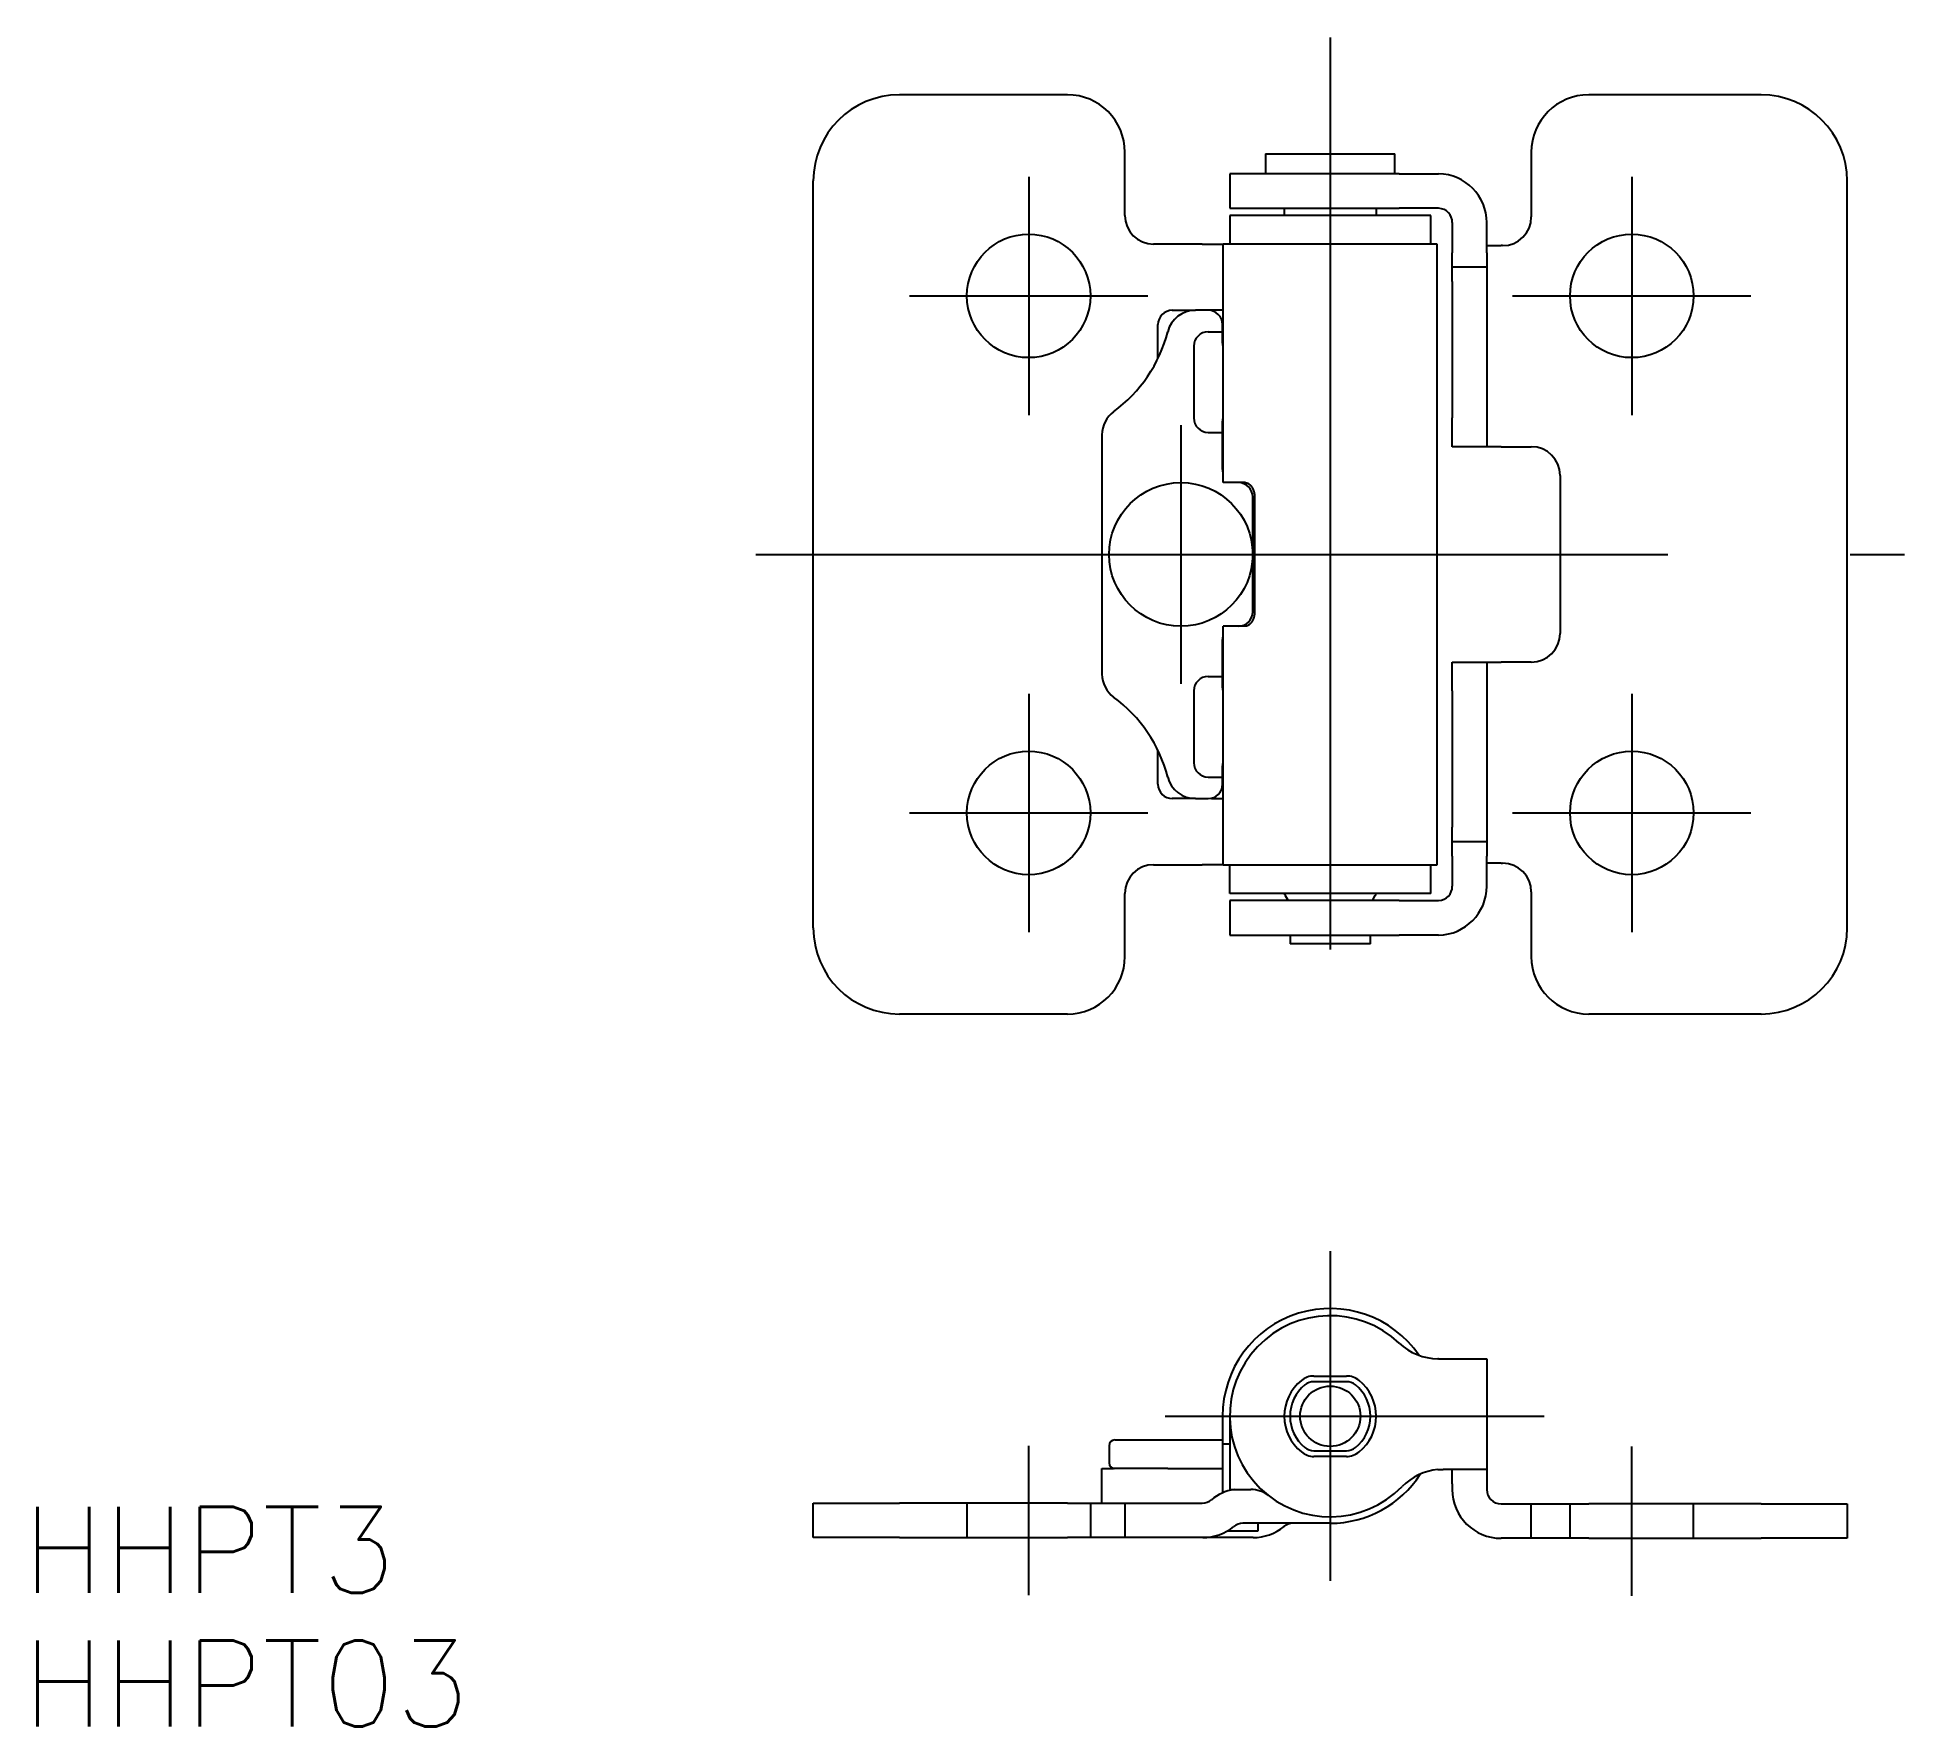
# Model space of a CAD drawing. Extents: x -45 to 20, y -40.8 to 18.
import ezdxf

# ---------------------------------------------------------------- set-up
doc = ezdxf.new("R2010")
doc.units = 0
doc.linetypes.add('CENTER', pattern=[50.8, 31.75, -6.35, 6.35, -6.35])
doc.linetypes.add('DASHED', pattern=[19.05, 12.7, -6.35])
doc.layers.get('0').update_dxf_attribs({"linetype": 'CONTINUOUS'})
doc.layers.add('CENTER', color=1, linetype='CENTER')
doc.styles.get("Standard").update_dxf_attribs({"font": 'txt.shx', "height": 3, "bigfont": 'bigfont.shx'})

msp = doc.modelspace()

# ---------------------------------------------------------------- linework, layer by layer
at = {"color": 7, "linetype": 'CONTINUOUS'}
for p, q in [((-9.15, 16), (-15, 16)), ((15, 16), (9, 16)), ((-7.15, 11.8), (-7.15, 14)), ((-2.25, 13.95), (-1.35, 13.95)), ((-2.25, 13.95), (-2.25, 13.25)), ((-1.35, 13.95), (-1.05, 13.95)), ((-1.05, 13.95), (1.05, 13.95)), ((1.05, 13.95), (1.35, 13.95)), ((1.35, 13.95), (2.25, 13.95)), ((2.25, 13.25), (2.25, 13.95)), ((7, 14), (7, 11.75)), ((2.402, 13.25), (-3.5, 13.25)), ((-3.5, 13.25), (-3.5, 12.05)), ((2.402, 13.25), (3.75, 13.25)), ((-18, -13), (-18, 13)), ((18, -13), (18, 13)), ((-3.5, 12.05), (2.402, 12.05)), ((3.5, 11.8), (-3.5, 11.8)), ((-3.5, 11.8), (-3.5, 10.8)), ((-1.61, 12.05), (-1.61, 11.8)), ((1.61, 11.8), (1.61, 12.05)), ((3.75, 12.05), (2.402, 12.05)), ((3.5, 10.8), (3.5, 11.8)), ((4.25, 11.55), (4.25, 10.5)), ((5.45, 10.5), (5.45, 11.55)), ((-4.454, 10.8), (-6.15, 10.8)), ((-4.454, 10.8), (-4.137, 10.8)), ((-4.137, 10.8), (-3.725, 10.8)), ((3.725, 10.8), (-3.725, 10.8)), ((-3.725, 2.5), (-3.725, 10.8)), ((3.725, -10.8), (3.725, 10.8)), ((4.25, 10), (4.25, 10.5)), ((5.45, 10.75), (5.95, 10.75)), ((5.45, 10.5), (5.45, 10)), ((6, 10.75), (5.95, 10.75)), ((4.25, 9.5), (4.25, 10)), ((5.45, 10), (4.25, 10)), ((5.45, 10), (5.45, 9.5)), ((4.25, 9.5), (4.25, 4.75)), ((5.45, 9.5), (5.45, 4.75)), ((-5.5, 8.5), (-4.691, 8.5)), ((-4.25, 8.5), (-4.691, 8.5)), ((-4.137, 8.5), (-4.25, 8.5)), ((-3.725, 8.5), (-4.137, 8.5)), ((-6, 6.821), (-6, 8)), ((-3.75, 7.75), (-3.75, 8)), ((-4.75, 7.25), (-4.75, 4.75)), ((-4.25, 7.75), (-3.75, 7.75)), ((-3.75, 7.4), (-3.75, 7.75)), ((-3.75, 4.25), (-3.75, 4.6)), ((4.25, 3.75), (4.25, 4.75)), ((5.45, 4.75), (5.45, 3.75)), ((-7.95, 4.163), (-7.95, -4.163)), ((-4.25, 4.25), (-3.75, 4.25)), ((-3.75, 3), (-3.75, 4.25)), ((-3.725, 3.5), (-3.75, 3.5)), ((5.45, 3.75), (4.25, 3.75)), ((5.95, 3.75), (5.45, 3.75)), ((5.95, 3.75), (7, 3.75)), ((8, 2.75), (8, -2.75)), ((-2.964, 2.5), (-3.725, 2.5)), ((-2.7, -2), (-2.7, 2)), ((-2.634, 2), (-2.634, -2)), ((-2.964, -2.5), (-3.725, -2.5)), ((-3.725, -10.8), (-3.725, -2.5)), ((-3.75, -4.25), (-3.75, -3)), ((-3.75, -3.5), (-3.725, -3.5)), ((4.25, -4.75), (4.25, -3.75)), ((4.25, -3.75), (5.45, -3.75)), ((5.45, -3.75), (5.95, -3.75)), ((5.45, -3.75), (5.45, -4.75)), ((7, -3.75), (5.95, -3.75)), ((-4.25, -4.25), (-3.75, -4.25)), ((-3.75, -4.6), (-3.75, -4.25)), ((-4.75, -4.75), (-4.75, -7.25)), ((4.25, -4.75), (4.25, -9.5)), ((5.45, -4.75), (5.45, -9.5)), ((-6, -8), (-6, -6.821)), ((-4.25, -7.75), (-3.75, -7.75)), ((-3.75, -7.75), (-3.75, -7.4)), ((-3.75, -8), (-3.75, -7.75)), ((-4.691, -8.5), (-5.5, -8.5)), ((-4.691, -8.5), (-4.25, -8.5)), ((-4.137, -8.5), (-3.725, -8.5)), ((4.25, -10), (4.25, -9.5)), ((5.45, -9.5), (5.45, -10)), ((5.45, -10), (4.25, -10)), ((4.25, -10.5), (4.25, -10)), ((5.45, -10), (5.45, -10.5)), ((-6.15, -10.8), (-4.454, -10.8)), ((-4.137, -10.8), (-4.454, -10.8)), ((-3.725, -10.8), (-4.137, -10.8)), ((-3.725, -10.8), (3.725, -10.8)), ((-3.5, -11.8), (-3.5, -10.8)), ((3.5, -11.8), (3.5, -10.8)), ((4.25, -10.5), (4.25, -11.55)), ((5.45, -11.55), (5.45, -10.5)), ((5.95, -10.75), (5.45, -10.75)), ((5.95, -10.75), (6, -10.75)), ((-7.15, -14), (-7.15, -11.8)), ((3.5, -11.8), (-3.5, -11.8)), ((2.402, -12.05), (-3.5, -12.05)), ((-3.5, -12.05), (-3.5, -13.25)), ((-1.57, -11.87), (-1.466, -12.05)), ((1.466, -12.05), (1.57, -11.87)), ((2.402, -12.05), (3.75, -12.05)), ((7, -11.75), (7, -14)), ((-3.5, -13.25), (2.402, -13.25)), ((-1.4, -13.25), (-1.4, -13.55)), ((-0.88, -13.55), (-1.4, -13.55)), ((-0.566, -13.55), (-0.88, -13.55)), ((0.566, -13.55), (-0.566, -13.55)), ((0.88, -13.55), (0.566, -13.55)), ((1.4, -13.55), (0.88, -13.55)), ((1.4, -13.55), (1.4, -13.25)), ((3.75, -13.25), (2.402, -13.25)), ((-9.15, -16), (-15, -16)), ((15, -16), (9, -16)), ((-0.566, -28.6), (0.566, -28.6)), ((3.775, -28), (5.45, -28)), ((5.45, -28), (5.45, -31.85)), ((0.566, -28.8), (-0.566, -28.8)), ((-3.75, -30), (-3.75, -32.672)), ((-3.5, -30), (-3.5, -32.55)), ((-7.7, -31.025), (-7.7, -31.625)), ((-7.5, -30.825), (-4.354, -30.825)), ((-4.354, -30.825), (-3.75, -30.825)), ((-3.5, -30.975), (-3.75, -30.975)), ((-0.566, -31.2), (0.566, -31.2)), ((-7.95, -31.825), (-7.542, -31.825)), ((-7.95, -33.025), (-7.95, -31.825)), ((-5.659, -31.825), (-7.542, -31.825)), ((-5.659, -31.825), (-4.691, -31.825)), ((-4.691, -31.825), (-4.25, -31.825)), ((-4.25, -31.825), (-3.75, -31.825)), ((0.566, -31.4), (-0.566, -31.4)), ((5.45, -31.85), (3.928, -31.85)), ((4.25, -32.35), (4.25, -31.85)), ((5.45, -31.85), (5.45, -32.35)), ((4.25, -32.35), (4.25, -32.55)), ((5.45, -32.35), (5.45, -32.55)), ((-18, -33.025), (-15, -33.025)), ((-18, -34.225), (-18, -33.025)), ((-9.15, -33.025), (-15, -33.025)), ((-9.15, -33.025), (-7.15, -33.025)), ((-7.15, -33.025), (-6.15, -33.025)), ((-7.15, -33.025), (-7.15, -34.225)), ((-6.15, -33.025), (-4.454, -33.025)), ((-3.5, -32.55), (-2.765, -32.55)), ((5.95, -33.05), (6, -33.05)), ((6, -33.05), (7, -33.05)), ((7, -33.05), (9, -33.05)), ((7, -34.25), (7, -33.05)), ((15, -33.05), (9, -33.05)), ((15, -33.05), (18, -33.05)), ((18, -33.05), (18, -34.25)), ((0, -33.725), (-3.043, -33.725)), ((-2.525, -33.725), (-2.525, -34)), ((-15, -34.225), (-18, -34.225)), ((-15, -34.225), (-9.15, -34.225)), ((-7.15, -34.225), (-9.15, -34.225)), ((-6.15, -34.225), (-7.15, -34.225)), ((-4.439, -34.225), (-6.15, -34.225)), ((-2.689, -34.225), (-4.439, -34.225)), ((-2.525, -34), (-3.594, -34)), ((6, -34.25), (5.95, -34.25)), ((7, -34.25), (6, -34.25)), ((9, -34.25), (7, -34.25)), ((9, -34.25), (15, -34.25)), ((18, -34.25), (15, -34.25))]:
    msp.add_line(p, q, dxfattribs=at)
at = {"color": 3, "linetype": 'DASHED'}
for p, q in [((-12.65, -33.025), (-12.65, -34.225)), ((-8.35, -33.025), (-8.35, -34.225)), ((8.35, -34.25), (8.35, -33.05)), ((12.65, -34.25), (12.65, -33.05))]:
    msp.add_line(p, q, dxfattribs=at)
at = {"color": 7, "linetype": 'CONTINUOUS', "flags": 128}
for points in [[(-3.725, 7.244), (-3.74, 7.302), (-3.75, 7.4)], [(-3.75, 4.6), (-3.74, 4.698), (-3.725, 4.756)], [(-3.725, 2.844), (-3.74, 2.902), (-3.75, 3)], [(-3.75, -3), (-3.74, -2.902), (-3.725, -2.844)], [(-3.725, -4.756), (-3.74, -4.698), (-3.75, -4.6)], [(-3.75, -7.4), (-3.74, -7.302), (-3.725, -7.244)]]:
    msp.add_lwpolyline(points, dxfattribs=at)
at = {"color": 7}
for points in [[(3.75, 13.25, 0), (3.75, 13.25, 0), (3.75, 13.25, 0), (3.751, 13.25, 0), (3.751, 13.25, 0), (3.751, 13.25, 0), (3.751, 13.25, 0), (3.751, 13.25, 0), (3.752, 13.25, 0), (3.752, 13.25, 0), (3.752, 13.25, 0), (3.752, 13.25, 0), (3.752, 13.25, 0), (3.753, 13.25, 0), (3.753, 13.25, 0), (3.753, 13.25, 0), (3.753, 13.25, 0), (3.753, 13.25, 0), (3.754, 13.25, 0), (3.754, 13.25, 0), (3.754, 13.25, 0), (3.754, 13.25, 0), (3.754, 13.25, 0), (3.755, 13.25, 0), (3.755, 13.25, 0), (3.755, 13.25, 0), (3.755, 13.25, 0), (3.755, 13.25, 0), (3.755, 13.25, 0), (3.756, 13.25, 0), (3.756, 13.25, 0), (3.756, 13.25, 0), (3.756, 13.25, 0), (3.756, 13.25, 0), (3.757, 13.25, 0), (3.757, 13.25, 0), (3.757, 13.25, 0), (3.757, 13.25, 0), (3.757, 13.25, 0), (3.758, 13.25, 0), (3.758, 13.25, 0), (3.758, 13.25, 0), (3.758, 13.25, 0), (3.758, 13.25, 0), (3.759, 13.25, 0), (3.759, 13.25, 0), (3.759, 13.25, 0), (3.759, 13.25, 0), (3.759, 13.25, 0), (3.76, 13.25, 0), (3.76, 13.25, 0), (3.76, 13.25, 0), (3.76, 13.25, 0), (3.76, 13.25, 0), (3.761, 13.25, 0), (3.761, 13.25, 0), (3.761, 13.25, 0), (3.761, 13.25, 0), (3.761, 13.25, 0), (3.762, 13.25, 0), (3.762, 13.25, 0), (3.762, 13.25, 0), (3.762, 13.25, 0), (3.762, 13.25, 0), (3.763, 13.25, 0), (3.763, 13.25, 0), (3.763, 13.25, 0), (3.763, 13.25, 0), (3.763, 13.25, 0), (3.764, 13.25, 0), (3.764, 13.25, 0), (3.764, 13.25, 0), (3.764, 13.25, 0), (3.764, 13.25, 0), (3.765, 13.25, 0), (3.765, 13.25, 0), (3.765, 13.25, 0), (3.765, 13.25, 0), (3.765, 13.25, 0), (3.765, 13.25, 0), (3.766, 13.25, 0), (3.766, 13.25, 0), (3.766, 13.25, 0), (3.766, 13.25, 0), (3.766, 13.25, 0), (3.767, 13.25, 0), (3.767, 13.25, 0), (3.767, 13.25, 0), (3.767, 13.25, 0), (3.767, 13.25, 0), (3.768, 13.25, 0), (3.768, 13.25, 0), (3.768, 13.25, 0), (3.768, 13.25, 0), (3.768, 13.25, 0), (3.769, 13.25, 0), (3.769, 13.25, 0), (3.769, 13.25, 0), (3.769, 13.25, 0), (3.769, 13.25, 0), (3.77, 13.25, 0), (3.77, 13.25, 0), (3.77, 13.25, 0), (3.77, 13.25, 0), (3.77, 13.25, 0), (3.771, 13.25, 0), (3.771, 13.25, 0), (3.771, 13.25, 0), (3.771, 13.25, 0), (3.771, 13.25, 0), (3.772, 13.25, 0), (3.772, 13.25, 0), (3.772, 13.25, 0), (3.772, 13.25, 0), (3.772, 13.25, 0), (3.773, 13.25, 0), (3.773, 13.25, 0), (3.773, 13.25, 0), (3.773, 13.25, 0), (3.773, 13.25, 0), (3.774, 13.25, 0), (3.774, 13.25, 0), (3.774, 13.25, 0), (3.774, 13.25, 0), (3.774, 13.25, 0), (3.775, 13.25, 0), (3.775, 13.25, 0), (3.775, 13.25, 0)], [(3.775, 12.049, 0), (3.775, 12.049, 0), (3.775, 12.049, 0), (3.774, 12.049, 0), (3.774, 12.049, 0), (3.774, 12.049, 0), (3.774, 12.049, 0), (3.774, 12.049, 0), (3.773, 12.05, 0), (3.773, 12.05, 0), (3.773, 12.05, 0), (3.773, 12.05, 0), (3.773, 12.05, 0), (3.772, 12.05, 0), (3.772, 12.05, 0), (3.772, 12.05, 0), (3.772, 12.05, 0), (3.772, 12.05, 0), (3.771, 12.05, 0), (3.771, 12.05, 0), (3.771, 12.05, 0), (3.771, 12.05, 0), (3.771, 12.05, 0), (3.77, 12.05, 0), (3.77, 12.05, 0), (3.77, 12.05, 0), (3.77, 12.05, 0), (3.77, 12.05, 0), (3.769, 12.05, 0), (3.769, 12.05, 0), (3.769, 12.05, 0), (3.769, 12.05, 0), (3.769, 12.05, 0), (3.768, 12.05, 0), (3.768, 12.05, 0), (3.768, 12.05, 0), (3.768, 12.05, 0), (3.768, 12.05, 0), (3.767, 12.05, 0), (3.767, 12.05, 0), (3.767, 12.05, 0), (3.767, 12.05, 0), (3.767, 12.05, 0), (3.766, 12.05, 0), (3.766, 12.05, 0), (3.766, 12.05, 0), (3.766, 12.05, 0), (3.766, 12.05, 0), (3.765, 12.05, 0), (3.765, 12.05, 0), (3.765, 12.05, 0), (3.765, 12.05, 0), (3.765, 12.05, 0), (3.765, 12.05, 0), (3.764, 12.05, 0), (3.764, 12.05, 0), (3.764, 12.05, 0), (3.764, 12.05, 0), (3.764, 12.05, 0), (3.763, 12.05, 0), (3.763, 12.05, 0), (3.763, 12.05, 0), (3.763, 12.05, 0), (3.763, 12.05, 0), (3.762, 12.05, 0), (3.762, 12.05, 0), (3.762, 12.05, 0), (3.762, 12.05, 0), (3.762, 12.05, 0), (3.761, 12.05, 0), (3.761, 12.05, 0), (3.761, 12.05, 0), (3.761, 12.05, 0), (3.761, 12.05, 0), (3.76, 12.05, 0), (3.76, 12.05, 0), (3.76, 12.05, 0), (3.76, 12.05, 0), (3.76, 12.05, 0), (3.759, 12.05, 0), (3.759, 12.05, 0), (3.759, 12.05, 0), (3.759, 12.05, 0), (3.759, 12.05, 0), (3.758, 12.05, 0), (3.758, 12.05, 0), (3.758, 12.05, 0), (3.758, 12.05, 0), (3.758, 12.05, 0), (3.757, 12.05, 0), (3.757, 12.05, 0), (3.757, 12.05, 0), (3.757, 12.05, 0), (3.757, 12.05, 0), (3.756, 12.05, 0), (3.756, 12.05, 0), (3.756, 12.05, 0), (3.756, 12.05, 0), (3.756, 12.05, 0), (3.756, 12.05, 0), (3.755, 12.05, 0), (3.755, 12.05, 0), (3.755, 12.05, 0), (3.755, 12.05, 0), (3.755, 12.05, 0), (3.754, 12.05, 0), (3.754, 12.05, 0), (3.754, 12.05, 0), (3.754, 12.05, 0), (3.754, 12.05, 0), (3.753, 12.05, 0), (3.753, 12.05, 0), (3.753, 12.05, 0), (3.753, 12.05, 0), (3.753, 12.05, 0), (3.752, 12.05, 0), (3.752, 12.05, 0), (3.752, 12.05, 0), (3.752, 12.05, 0), (3.752, 12.05, 0), (3.751, 12.05, 0), (3.751, 12.05, 0), (3.751, 12.05, 0), (3.751, 12.05, 0), (3.751, 12.05, 0), (3.75, 12.05, 0), (3.75, 12.05, 0), (3.75, 12.05, 0)], [(-2.964, 2.5, 0), (-2.961, 2.5, 0), (-2.959, 2.5, 0), (-2.956, 2.5, 0), (-2.954, 2.5, 0), (-2.951, 2.5, 0), (-2.949, 2.499, 0), (-2.946, 2.499, 0), (-2.943, 2.499, 0), (-2.941, 2.499, 0), (-2.938, 2.498, 0), (-2.936, 2.498, 0), (-2.933, 2.497, 0), (-2.931, 2.497, 0), (-2.928, 2.497, 0), (-2.926, 2.496, 0), (-2.923, 2.496, 0), (-2.921, 2.495, 0), (-2.918, 2.494, 0), (-2.916, 2.494, 0), (-2.913, 2.493, 0), (-2.91, 2.492, 0), (-2.908, 2.492, 0), (-2.905, 2.491, 0), (-2.903, 2.49, 0), (-2.9, 2.489, 0), (-2.898, 2.488, 0), (-2.895, 2.487, 0), (-2.893, 2.487, 0), (-2.89, 2.486, 0), (-2.888, 2.485, 0), (-2.885, 2.484, 0), (-2.883, 2.482, 0), (-2.88, 2.481, 0), (-2.878, 2.48, 0), (-2.875, 2.479, 0), (-2.873, 2.478, 0), (-2.87, 2.477, 0), (-2.867, 2.475, 0), (-2.865, 2.474, 0), (-2.862, 2.473, 0), (-2.86, 2.472, 0), (-2.858, 2.47, 0), (-2.855, 2.469, 0), (-2.853, 2.467, 0), (-2.85, 2.466, 0), (-2.848, 2.464, 0), (-2.845, 2.463, 0), (-2.843, 2.461, 0), (-2.84, 2.46, 0), (-2.838, 2.458, 0), (-2.835, 2.456, 0), (-2.833, 2.455, 0), (-2.83, 2.453, 0), (-2.828, 2.451, 0), (-2.826, 2.45, 0), (-2.823, 2.448, 0), (-2.821, 2.446, 0), (-2.818, 2.444, 0), (-2.816, 2.442, 0), (-2.814, 2.44, 0), (-2.811, 2.438, 0), (-2.809, 2.436, 0), (-2.807, 2.434, 0), (-2.804, 2.432, 0), (-2.802, 2.43, 0), (-2.8, 2.428, 0), (-2.797, 2.426, 0), (-2.795, 2.424, 0), (-2.793, 2.422, 0), (-2.79, 2.419, 0), (-2.788, 2.417, 0), (-2.786, 2.415, 0), (-2.784, 2.413, 0), (-2.781, 2.41, 0), (-2.779, 2.408, 0), (-2.777, 2.406, 0), (-2.775, 2.403, 0), (-2.772, 2.401, 0), (-2.77, 2.398, 0), (-2.768, 2.396, 0), (-2.766, 2.393, 0), (-2.764, 2.391, 0), (-2.762, 2.388, 0), (-2.76, 2.386, 0), (-2.757, 2.383, 0), (-2.755, 2.381, 0), (-2.753, 2.378, 0), (-2.751, 2.375, 0), (-2.749, 2.372, 0), (-2.747, 2.37, 0), (-2.745, 2.367, 0), (-2.743, 2.364, 0), (-2.741, 2.361, 0), (-2.739, 2.358, 0), (-2.737, 2.356, 0), (-2.735, 2.353, 0), (-2.733, 2.35, 0), (-2.731, 2.347, 0), (-2.729, 2.344, 0), (-2.727, 2.341, 0), (-2.725, 2.338, 0), (-2.723, 2.335, 0), (-2.722, 2.332, 0), (-2.72, 2.329, 0), (-2.718, 2.326, 0), (-2.716, 2.322, 0), (-2.714, 2.319, 0), (-2.712, 2.316, 0), (-2.711, 2.313, 0), (-2.709, 2.31, 0), (-2.707, 2.306, 0), (-2.706, 2.303, 0), (-2.704, 2.3, 0), (-2.702, 2.297, 0), (-2.701, 2.293, 0), (-2.699, 2.29, 0), (-2.697, 2.287, 0), (-2.696, 2.283, 0), (-2.694, 2.28, 0), (-2.692, 2.276, 0), (-2.691, 2.273, 0), (-2.689, 2.27, 0), (-2.688, 2.266, 0), (-2.686, 2.263, 0), (-2.685, 2.259, 0), (-2.683, 2.256, 0), (-2.682, 2.252, 0), (-2.681, 2.248, 0), (-2.679, 2.245, 0), (-2.678, 2.241, 0), (-2.676, 2.238, 0), (-2.675, 2.234, 0), (-2.674, 2.23, 0), (-2.672, 2.227, 0), (-2.671, 2.223, 0), (-2.67, 2.219, 0), (-2.669, 2.216, 0), (-2.667, 2.212, 0), (-2.666, 2.208, 0), (-2.665, 2.204, 0), (-2.664, 2.201, 0), (-2.663, 2.197, 0), (-2.662, 2.193, 0), (-2.661, 2.189, 0), (-2.659, 2.185, 0), (-2.658, 2.182, 0), (-2.657, 2.178, 0), (-2.656, 2.174, 0), (-2.655, 2.17, 0), (-2.654, 2.166, 0), (-2.653, 2.162, 0), (-2.652, 2.158, 0), (-2.652, 2.154, 0), (-2.651, 2.151, 0), (-2.65, 2.147, 0), (-2.649, 2.143, 0), (-2.648, 2.139, 0), (-2.647, 2.135, 0), (-2.647, 2.131, 0), (-2.646, 2.127, 0), (-2.645, 2.123, 0), (-2.644, 2.119, 0), (-2.644, 2.115, 0), (-2.643, 2.111, 0), (-2.642, 2.107, 0), (-2.642, 2.103, 0), (-2.641, 2.099, 0), (-2.641, 2.095, 0), (-2.64, 2.091, 0), (-2.639, 2.087, 0), (-2.639, 2.082, 0), (-2.639, 2.078, 0), (-2.638, 2.074, 0), (-2.638, 2.07, 0), (-2.637, 2.066, 0), (-2.637, 2.062, 0), (-2.636, 2.058, 0), (-2.636, 2.054, 0), (-2.636, 2.05, 0), (-2.636, 2.046, 0), (-2.635, 2.041, 0), (-2.635, 2.037, 0), (-2.635, 2.033, 0), (-2.635, 2.029, 0), (-2.634, 2.025, 0), (-2.634, 2.021, 0), (-2.634, 2.017, 0), (-2.634, 2.012, 0), (-2.634, 2.008, 0), (-2.634, 2.004, 0), (-2.634, 2, 0)], [(-2.634, -2, 0), (-2.634, -2.004, 0), (-2.634, -2.008, 0), (-2.634, -2.012, 0), (-2.634, -2.017, 0), (-2.634, -2.021, 0), (-2.634, -2.025, 0), (-2.635, -2.029, 0), (-2.635, -2.033, 0), (-2.635, -2.037, 0), (-2.635, -2.041, 0), (-2.635, -2.046, 0), (-2.636, -2.05, 0), (-2.636, -2.054, 0), (-2.636, -2.058, 0), (-2.637, -2.062, 0), (-2.637, -2.066, 0), (-2.638, -2.07, 0), (-2.638, -2.074, 0), (-2.638, -2.078, 0), (-2.639, -2.082, 0), (-2.639, -2.086, 0), (-2.64, -2.091, 0), (-2.641, -2.095, 0), (-2.641, -2.099, 0), (-2.642, -2.103, 0), (-2.642, -2.107, 0), (-2.643, -2.111, 0), (-2.644, -2.115, 0), (-2.644, -2.119, 0), (-2.645, -2.123, 0), (-2.646, -2.127, 0), (-2.647, -2.131, 0), (-2.647, -2.135, 0), (-2.648, -2.139, 0), (-2.649, -2.143, 0), (-2.65, -2.147, 0), (-2.651, -2.15, 0), (-2.652, -2.154, 0), (-2.652, -2.158, 0), (-2.653, -2.162, 0), (-2.654, -2.166, 0), (-2.655, -2.17, 0), (-2.656, -2.174, 0), (-2.657, -2.178, 0), (-2.658, -2.181, 0), (-2.659, -2.185, 0), (-2.66, -2.189, 0), (-2.662, -2.193, 0), (-2.663, -2.197, 0), (-2.664, -2.2, 0), (-2.665, -2.204, 0), (-2.666, -2.208, 0), (-2.667, -2.212, 0), (-2.669, -2.215, 0), (-2.67, -2.219, 0), (-2.671, -2.223, 0), (-2.672, -2.226, 0), (-2.674, -2.23, 0), (-2.675, -2.234, 0), (-2.676, -2.237, 0), (-2.678, -2.241, 0), (-2.679, -2.245, 0), (-2.681, -2.248, 0), (-2.682, -2.252, 0), (-2.683, -2.255, 0), (-2.685, -2.259, 0), (-2.686, -2.262, 0), (-2.688, -2.266, 0), (-2.689, -2.269, 0), (-2.691, -2.273, 0), (-2.692, -2.276, 0), (-2.694, -2.28, 0), (-2.696, -2.283, 0), (-2.697, -2.286, 0), (-2.699, -2.29, 0), (-2.7, -2.293, 0), (-2.702, -2.296, 0), (-2.704, -2.3, 0), (-2.705, -2.303, 0), (-2.707, -2.306, 0), (-2.709, -2.309, 0), (-2.711, -2.313, 0), (-2.712, -2.316, 0), (-2.714, -2.319, 0), (-2.716, -2.322, 0), (-2.718, -2.325, 0), (-2.72, -2.328, 0), (-2.721, -2.332, 0), (-2.723, -2.335, 0), (-2.725, -2.338, 0), (-2.727, -2.341, 0), (-2.729, -2.344, 0), (-2.731, -2.347, 0), (-2.733, -2.35, 0), (-2.735, -2.352, 0), (-2.737, -2.355, 0), (-2.739, -2.358, 0), (-2.741, -2.361, 0), (-2.743, -2.364, 0), (-2.745, -2.367, 0), (-2.747, -2.369, 0), (-2.749, -2.372, 0), (-2.751, -2.375, 0), (-2.753, -2.378, 0), (-2.755, -2.38, 0), (-2.757, -2.383, 0), (-2.759, -2.386, 0), (-2.761, -2.388, 0), (-2.764, -2.391, 0), (-2.766, -2.393, 0), (-2.768, -2.396, 0), (-2.77, -2.398, 0), (-2.772, -2.401, 0), (-2.775, -2.403, 0), (-2.777, -2.405, 0), (-2.779, -2.408, 0), (-2.781, -2.41, 0), (-2.783, -2.413, 0), (-2.786, -2.415, 0), (-2.788, -2.417, 0), (-2.79, -2.419, 0), (-2.793, -2.421, 0), (-2.795, -2.424, 0), (-2.797, -2.426, 0), (-2.799, -2.428, 0), (-2.802, -2.43, 0), (-2.804, -2.432, 0), (-2.806, -2.434, 0), (-2.809, -2.436, 0), (-2.811, -2.438, 0), (-2.814, -2.44, 0), (-2.816, -2.442, 0), (-2.818, -2.444, 0), (-2.821, -2.446, 0), (-2.823, -2.448, 0), (-2.826, -2.449, 0), (-2.828, -2.451, 0), (-2.83, -2.453, 0), (-2.833, -2.455, 0), (-2.835, -2.456, 0), (-2.838, -2.458, 0), (-2.84, -2.46, 0), (-2.843, -2.461, 0), (-2.845, -2.463, 0), (-2.848, -2.464, 0), (-2.85, -2.466, 0), (-2.852, -2.467, 0), (-2.855, -2.469, 0), (-2.857, -2.47, 0), (-2.86, -2.471, 0), (-2.862, -2.473, 0), (-2.865, -2.474, 0), (-2.867, -2.475, 0), (-2.87, -2.477, 0), (-2.872, -2.478, 0), (-2.875, -2.479, 0), (-2.877, -2.48, 0), (-2.88, -2.481, 0), (-2.882, -2.482, 0), (-2.885, -2.484, 0), (-2.888, -2.485, 0), (-2.89, -2.486, 0), (-2.893, -2.486, 0), (-2.895, -2.487, 0), (-2.898, -2.488, 0), (-2.9, -2.489, 0), (-2.903, -2.49, 0), (-2.905, -2.491, 0), (-2.908, -2.492, 0), (-2.91, -2.492, 0), (-2.913, -2.493, 0), (-2.915, -2.494, 0), (-2.918, -2.494, 0), (-2.921, -2.495, 0), (-2.923, -2.496, 0), (-2.926, -2.496, 0), (-2.928, -2.497, 0), (-2.931, -2.497, 0), (-2.933, -2.497, 0), (-2.936, -2.498, 0), (-2.938, -2.498, 0), (-2.941, -2.499, 0), (-2.943, -2.499, 0), (-2.946, -2.499, 0), (-2.949, -2.499, 0), (-2.951, -2.5, 0), (-2.954, -2.5, 0), (-2.956, -2.5, 0), (-2.959, -2.5, 0), (-2.961, -2.5, 0), (-2.964, -2.5, 0)], [(3.75, -12.05, 0), (3.75, -12.05, 0), (3.75, -12.05, 0), (3.751, -12.05, 0), (3.751, -12.05, 0), (3.751, -12.05, 0), (3.751, -12.05, 0), (3.751, -12.05, 0), (3.752, -12.05, 0), (3.752, -12.05, 0), (3.752, -12.05, 0), (3.752, -12.05, 0), (3.752, -12.05, 0), (3.753, -12.05, 0), (3.753, -12.05, 0), (3.753, -12.05, 0), (3.753, -12.05, 0), (3.753, -12.05, 0), (3.754, -12.05, 0), (3.754, -12.05, 0), (3.754, -12.05, 0), (3.754, -12.05, 0), (3.754, -12.05, 0), (3.755, -12.05, 0), (3.755, -12.05, 0), (3.755, -12.05, 0), (3.755, -12.05, 0), (3.755, -12.05, 0), (3.756, -12.05, 0), (3.756, -12.05, 0), (3.756, -12.05, 0), (3.756, -12.05, 0), (3.756, -12.05, 0), (3.756, -12.05, 0), (3.757, -12.05, 0), (3.757, -12.05, 0), (3.757, -12.05, 0), (3.757, -12.05, 0), (3.757, -12.05, 0), (3.758, -12.05, 0), (3.758, -12.05, 0), (3.758, -12.05, 0), (3.758, -12.05, 0), (3.758, -12.05, 0), (3.759, -12.05, 0), (3.759, -12.05, 0), (3.759, -12.05, 0), (3.759, -12.05, 0), (3.759, -12.05, 0), (3.76, -12.05, 0), (3.76, -12.05, 0), (3.76, -12.05, 0), (3.76, -12.05, 0), (3.76, -12.05, 0), (3.761, -12.05, 0), (3.761, -12.05, 0), (3.761, -12.05, 0), (3.761, -12.05, 0), (3.761, -12.05, 0), (3.762, -12.05, 0), (3.762, -12.05, 0), (3.762, -12.05, 0), (3.762, -12.05, 0), (3.762, -12.05, 0), (3.763, -12.05, 0), (3.763, -12.05, 0), (3.763, -12.05, 0), (3.763, -12.05, 0), (3.763, -12.05, 0), (3.764, -12.05, 0), (3.764, -12.05, 0), (3.764, -12.05, 0), (3.764, -12.05, 0), (3.764, -12.05, 0), (3.765, -12.05, 0), (3.765, -12.05, 0), (3.765, -12.05, 0), (3.765, -12.05, 0), (3.765, -12.05, 0), (3.765, -12.05, 0), (3.766, -12.05, 0), (3.766, -12.05, 0), (3.766, -12.05, 0), (3.766, -12.05, 0), (3.766, -12.05, 0), (3.767, -12.05, 0), (3.767, -12.05, 0), (3.767, -12.05, 0), (3.767, -12.05, 0), (3.767, -12.05, 0), (3.768, -12.05, 0), (3.768, -12.05, 0), (3.768, -12.05, 0), (3.768, -12.05, 0), (3.768, -12.05, 0), (3.769, -12.05, 0), (3.769, -12.05, 0), (3.769, -12.05, 0), (3.769, -12.05, 0), (3.769, -12.05, 0), (3.77, -12.05, 0), (3.77, -12.05, 0), (3.77, -12.05, 0), (3.77, -12.05, 0), (3.77, -12.05, 0), (3.771, -12.05, 0), (3.771, -12.05, 0), (3.771, -12.05, 0), (3.771, -12.05, 0), (3.771, -12.05, 0), (3.772, -12.05, 0), (3.772, -12.05, 0), (3.772, -12.05, 0), (3.772, -12.05, 0), (3.772, -12.05, 0), (3.773, -12.05, 0), (3.773, -12.05, 0), (3.773, -12.05, 0), (3.773, -12.05, 0), (3.773, -12.05, 0), (3.774, -12.049, 0), (3.774, -12.049, 0), (3.774, -12.049, 0), (3.774, -12.049, 0), (3.774, -12.049, 0), (3.775, -12.049, 0), (3.775, -12.049, 0), (3.775, -12.049, 0)], [(3.775, -13.25, 0), (3.775, -13.25, 0), (3.775, -13.25, 0), (3.774, -13.25, 0), (3.774, -13.25, 0), (3.774, -13.25, 0), (3.774, -13.25, 0), (3.774, -13.25, 0), (3.773, -13.25, 0), (3.773, -13.25, 0), (3.773, -13.25, 0), (3.773, -13.25, 0), (3.773, -13.25, 0), (3.772, -13.25, 0), (3.772, -13.25, 0), (3.772, -13.25, 0), (3.772, -13.25, 0), (3.772, -13.25, 0), (3.771, -13.25, 0), (3.771, -13.25, 0), (3.771, -13.25, 0), (3.771, -13.25, 0), (3.771, -13.25, 0), (3.77, -13.25, 0), (3.77, -13.25, 0), (3.77, -13.25, 0), (3.77, -13.25, 0), (3.77, -13.25, 0), (3.769, -13.25, 0), (3.769, -13.25, 0), (3.769, -13.25, 0), (3.769, -13.25, 0), (3.769, -13.25, 0), (3.768, -13.25, 0), (3.768, -13.25, 0), (3.768, -13.25, 0), (3.768, -13.25, 0), (3.768, -13.25, 0), (3.767, -13.25, 0), (3.767, -13.25, 0), (3.767, -13.25, 0), (3.767, -13.25, 0), (3.767, -13.25, 0), (3.766, -13.25, 0), (3.766, -13.25, 0), (3.766, -13.25, 0), (3.766, -13.25, 0), (3.766, -13.25, 0), (3.765, -13.25, 0), (3.765, -13.25, 0), (3.765, -13.25, 0), (3.765, -13.25, 0), (3.765, -13.25, 0), (3.765, -13.25, 0), (3.764, -13.25, 0), (3.764, -13.25, 0), (3.764, -13.25, 0), (3.764, -13.25, 0), (3.764, -13.25, 0), (3.763, -13.25, 0), (3.763, -13.25, 0), (3.763, -13.25, 0), (3.763, -13.25, 0), (3.763, -13.25, 0), (3.762, -13.25, 0), (3.762, -13.25, 0), (3.762, -13.25, 0), (3.762, -13.25, 0), (3.762, -13.25, 0), (3.761, -13.25, 0), (3.761, -13.25, 0), (3.761, -13.25, 0), (3.761, -13.25, 0), (3.761, -13.25, 0), (3.76, -13.25, 0), (3.76, -13.25, 0), (3.76, -13.25, 0), (3.76, -13.25, 0), (3.76, -13.25, 0), (3.759, -13.25, 0), (3.759, -13.25, 0), (3.759, -13.25, 0), (3.759, -13.25, 0), (3.759, -13.25, 0), (3.758, -13.25, 0), (3.758, -13.25, 0), (3.758, -13.25, 0), (3.758, -13.25, 0), (3.758, -13.25, 0), (3.757, -13.25, 0), (3.757, -13.25, 0), (3.757, -13.25, 0), (3.757, -13.25, 0), (3.757, -13.25, 0), (3.756, -13.25, 0), (3.756, -13.25, 0), (3.756, -13.25, 0), (3.756, -13.25, 0), (3.756, -13.25, 0), (3.755, -13.25, 0), (3.755, -13.25, 0), (3.755, -13.25, 0), (3.755, -13.25, 0), (3.755, -13.25, 0), (3.755, -13.25, 0), (3.754, -13.25, 0), (3.754, -13.25, 0), (3.754, -13.25, 0), (3.754, -13.25, 0), (3.754, -13.25, 0), (3.753, -13.25, 0), (3.753, -13.25, 0), (3.753, -13.25, 0), (3.753, -13.25, 0), (3.753, -13.25, 0), (3.752, -13.25, 0), (3.752, -13.25, 0), (3.752, -13.25, 0), (3.752, -13.25, 0), (3.752, -13.25, 0), (3.751, -13.25, 0), (3.751, -13.25, 0), (3.751, -13.25, 0), (3.751, -13.25, 0), (3.751, -13.25, 0), (3.75, -13.25, 0), (3.75, -13.25, 0), (3.75, -13.25, 0)], [(3.775, -28, 0), (3.775, -28, 0), (3.775, -28, 0), (3.774, -28, 0), (3.774, -28, 0), (3.774, -28, 0), (3.774, -28, 0), (3.774, -28, 0), (3.773, -28, 0), (3.773, -28, 0), (3.773, -28, 0), (3.773, -28, 0), (3.773, -28, 0), (3.772, -28, 0), (3.772, -28, 0), (3.772, -28, 0), (3.772, -28, 0), (3.772, -28, 0), (3.771, -28, 0), (3.771, -28, 0), (3.771, -28, 0), (3.771, -28, 0), (3.771, -28, 0), (3.77, -28, 0), (3.77, -28, 0), (3.77, -28, 0), (3.77, -28, 0), (3.77, -28, 0), (3.769, -28, 0), (3.769, -28, 0), (3.769, -28, 0), (3.769, -28, 0), (3.769, -28, 0), (3.768, -28, 0), (3.768, -28, 0), (3.768, -28, 0), (3.768, -28, 0), (3.768, -28, 0), (3.767, -28, 0), (3.767, -28, 0), (3.767, -28, 0), (3.767, -28, 0), (3.767, -28, 0), (3.766, -28, 0), (3.766, -28, 0), (3.766, -28, 0), (3.766, -28, 0), (3.766, -28, 0), (3.765, -28, 0), (3.765, -28, 0), (3.765, -28, 0), (3.765, -28, 0), (3.765, -28, 0), (3.765, -28, 0), (3.764, -28, 0), (3.764, -28, 0), (3.764, -28, 0), (3.764, -28, 0), (3.764, -28, 0), (3.763, -28, 0), (3.763, -28, 0), (3.763, -28, 0), (3.763, -28, 0), (3.763, -28, 0), (3.762, -28, 0), (3.762, -28, 0), (3.762, -28, 0), (3.762, -28, 0), (3.762, -28, 0), (3.761, -28, 0), (3.761, -28, 0), (3.761, -28, 0), (3.761, -28, 0), (3.761, -28, 0), (3.76, -28, 0), (3.76, -28, 0), (3.76, -28, 0), (3.76, -28, 0), (3.76, -28, 0), (3.759, -28, 0), (3.759, -28, 0), (3.759, -28, 0), (3.759, -28, 0), (3.759, -28, 0), (3.758, -28, 0), (3.758, -28, 0), (3.758, -28, 0), (3.758, -28, 0), (3.758, -28, 0), (3.757, -28, 0), (3.757, -28, 0), (3.757, -28, 0), (3.757, -28, 0), (3.757, -28, 0), (3.756, -28, 0), (3.756, -28, 0), (3.756, -28, 0), (3.756, -28, 0), (3.756, -28, 0), (3.755, -28, 0), (3.755, -28, 0), (3.755, -28, 0), (3.755, -28, 0), (3.755, -28, 0), (3.755, -28, 0), (3.754, -28, 0), (3.754, -28, 0), (3.754, -28, 0), (3.754, -28, 0), (3.754, -28, 0), (3.753, -28, 0), (3.753, -28, 0), (3.753, -28, 0), (3.753, -28, 0), (3.753, -28, 0), (3.752, -28, 0), (3.752, -28, 0), (3.752, -28, 0), (3.752, -28, 0), (3.752, -28, 0), (3.751, -28, 0), (3.751, -28, 0), (3.751, -28, 0), (3.751, -28, 0), (3.751, -28, 0), (3.75, -28, 0), (3.75, -28, 0), (3.75, -28, 0)], [(3.75, -31.858, 0), (3.751, -31.858, 0), (3.753, -31.858, 0), (3.754, -31.858, 0), (3.756, -31.857, 0), (3.757, -31.857, 0), (3.758, -31.857, 0), (3.76, -31.857, 0), (3.761, -31.857, 0), (3.763, -31.857, 0), (3.764, -31.857, 0), (3.765, -31.857, 0), (3.767, -31.857, 0), (3.768, -31.856, 0), (3.77, -31.856, 0), (3.771, -31.856, 0), (3.772, -31.856, 0), (3.774, -31.856, 0), (3.775, -31.856, 0), (3.777, -31.856, 0), (3.778, -31.856, 0), (3.779, -31.855, 0), (3.781, -31.855, 0), (3.782, -31.855, 0), (3.784, -31.855, 0), (3.785, -31.855, 0), (3.786, -31.855, 0), (3.788, -31.855, 0), (3.789, -31.855, 0), (3.791, -31.855, 0), (3.792, -31.855, 0), (3.793, -31.855, 0), (3.795, -31.854, 0), (3.796, -31.854, 0), (3.798, -31.854, 0), (3.799, -31.854, 0), (3.8, -31.854, 0), (3.802, -31.854, 0), (3.803, -31.854, 0), (3.805, -31.854, 0), (3.806, -31.854, 0), (3.807, -31.854, 0), (3.809, -31.854, 0), (3.81, -31.854, 0), (3.812, -31.853, 0), (3.813, -31.853, 0), (3.814, -31.853, 0), (3.816, -31.853, 0), (3.817, -31.853, 0), (3.819, -31.853, 0), (3.82, -31.853, 0), (3.821, -31.853, 0), (3.823, -31.853, 0), (3.824, -31.853, 0), (3.826, -31.853, 0), (3.827, -31.852, 0), (3.828, -31.852, 0), (3.83, -31.852, 0), (3.831, -31.852, 0), (3.833, -31.852, 0), (3.834, -31.852, 0), (3.835, -31.852, 0), (3.837, -31.852, 0), (3.838, -31.852, 0), (3.84, -31.852, 0), (3.841, -31.852, 0), (3.842, -31.852, 0), (3.844, -31.852, 0), (3.845, -31.852, 0), (3.847, -31.852, 0), (3.848, -31.852, 0), (3.849, -31.852, 0), (3.851, -31.852, 0), (3.852, -31.851, 0), (3.854, -31.851, 0), (3.855, -31.851, 0), (3.856, -31.851, 0), (3.858, -31.851, 0), (3.859, -31.851, 0), (3.861, -31.851, 0), (3.862, -31.851, 0), (3.863, -31.851, 0), (3.865, -31.851, 0), (3.866, -31.851, 0), (3.868, -31.851, 0), (3.869, -31.851, 0), (3.87, -31.851, 0), (3.872, -31.851, 0), (3.873, -31.851, 0), (3.875, -31.851, 0), (3.876, -31.851, 0), (3.877, -31.851, 0), (3.879, -31.851, 0), (3.88, -31.851, 0), (3.882, -31.851, 0), (3.883, -31.851, 0), (3.884, -31.851, 0), (3.886, -31.85, 0), (3.887, -31.85, 0), (3.889, -31.85, 0), (3.89, -31.85, 0), (3.891, -31.85, 0), (3.893, -31.85, 0), (3.894, -31.85, 0), (3.896, -31.85, 0), (3.897, -31.85, 0), (3.898, -31.85, 0), (3.9, -31.85, 0), (3.901, -31.85, 0), (3.903, -31.85, 0), (3.904, -31.85, 0), (3.905, -31.85, 0), (3.907, -31.85, 0), (3.908, -31.85, 0), (3.91, -31.85, 0), (3.911, -31.85, 0), (3.912, -31.85, 0), (3.914, -31.85, 0), (3.915, -31.85, 0), (3.917, -31.85, 0), (3.918, -31.85, 0), (3.919, -31.85, 0), (3.921, -31.85, 0), (3.922, -31.85, 0), (3.924, -31.85, 0), (3.925, -31.85, 0), (3.926, -31.85, 0), (3.928, -31.85, 0)]]:
    msp.add_polyline3d(points, dxfattribs=at)
at = {"color": 7, "linetype": 'CONTINUOUS'}
for centre, radius in [((-10.5, 9), 2.15), ((10.5, 9), 2.15), ((-5.2, 0), 2.5), ((-10.5, -9), 2.15), ((10.5, -9), 2.15), ((0, -30), 1.05)]:
    msp.add_circle(centre, radius, dxfattribs=at)
for centre, radius, start, end in [((-15, 13), 3, 90, 180), ((-9.15, 14), 2, 0, 90), ((9, 14), 2, 90, 180), ((15, 13), 3, 0, 90), ((3.75, 11.55), 1.7, 0, 89.16017), ((-6.15, 11.8), 1, 180, 270), ((3.75, 11.55), 0.5, 0, 87.14351), ((6, 11.75), 1, 270, 0), ((-5.5, 8), 0.5, 90, 180), ((-4.691, 7.5), 1, 90, 165.52249), ((-4.25, 8), 0.5, 0, 90), ((-10.5, 9), 5, 306.27537, 345.52249), ((-4.25, 7.25), 0.5, 90, 180), ((-6.95, 4.163), 1, 126.27537, 180), ((-4.25, 4.75), 0.5, 180, 270), ((7, 2.75), 1, 0, 90), ((-3.2, 2), 0.5, 0, 90), ((-3.2, -2), 0.5, 270, 0), ((7, -2.75), 1, 270, 0), ((-6.95, -4.163), 1, 180, 233.72463), ((-4.25, -4.75), 0.5, 90, 180), ((-10.5, -9), 5, 14.47751, 53.72463), ((-4.691, -7.5), 1, 194.47751, 270), ((-4.25, -7.25), 0.5, 180, 270), ((-5.5, -8), 0.5, 180, 270), ((-4.25, -8), 0.5, 270, 0), ((-6.15, -11.8), 1, 90, 180), ((6, -11.75), 1, 0, 90), ((3.75, -11.55), 0.5, 272.85649, 0), ((3.75, -11.55), 1.7, 270.83983, 0), ((-1.31, -11.72), 0.3, 195.54227, 210), ((1.31, -11.72), 0.3, 330, 344.45773), ((-15, -13), 3, 180, 270), ((15, -13), 3, 270, 0), ((-9.15, -14), 2, 270, 0), ((9, -14), 2, 180, 270), ((0, -30), 3.75, 34.41949, 180), ((0, -30), 3.5, 46.65824, 315.573), ((3.775, -26), 2, 226.65824, 269.28616), ((-0.566, -29.3), 0.7, 90, 128.94244), ((0.566, -29.3), 0.7, 51.05756, 90), ((0, -30), 1.6, 128.94244, 231.05756), ((0, -30), 1.4, 128.94244, 231.05756), ((-0.566, -29.3), 0.5, 90, 128.94244), ((0.566, -29.3), 0.5, 51.05756, 90), ((0, -30), 1.4, 308.94244, 51.05756), ((0, -30), 1.6, 308.94244, 51.05756), ((-7.5, -31.025), 0.2, 90, 180), ((-0.566, -30.7), 0.5, 231.05756, 270), ((0.566, -30.7), 0.5, 270, 308.94244), ((-7.5, -31.625), 0.2, 180, 270), ((-0.566, -30.7), 0.7, 231.05756, 270), ((0.566, -30.7), 0.7, 270, 308.94244), ((3.928, -33.85), 2, 95.09991, 135.573), ((0, -30), 3.725, 270, 327.2594), ((-4.454, -32.525), 0.5, 270, 309.40057), ((-3.058, -34.225), 1.7, 99.83823, 129.40057), ((-2.765, -33.55), 1, 52.0818, 90), ((5.95, -32.55), 1.7, 180, 270), ((5.95, -32.55), 0.5, 180, 270), ((-3.043, -34.225), 0.5, 90, 129.40057), ((-1.293, -34.225), 0.5, 90, 129.40057), ((-4.439, -32.525), 1.7, 270, 309.40057), ((-2.689, -32.525), 1.7, 270, 309.40057)]:
    msp.add_arc(centre, radius, start, end, dxfattribs=at)
at = {"layer": 'CENTER', "color": 1, "linetype": 'CENTER'}
for p, q in [((0, 18), (0, -18)), ((-10.5, 13.15), (-10.5, 4.85)), ((10.5, 13.15), (10.5, 4.85)), ((-14.65, 9), (-6.35, 9)), ((6.35, 9), (14.65, 9)), ((-5.2, 4.5), (-5.2, -4.5)), ((-20, 0), (20, 0)), ((-10.5, -4.85), (-10.5, -13.15)), ((10.5, -4.85), (10.5, -13.15)), ((-14.65, -9), (-6.35, -9)), ((6.35, -9), (14.65, -9)), ((0, -24.25), (0, -35.725)), ((-5.75, -30), (7.45, -30)), ((-10.5, -36.225), (-10.5, -31.025)), ((10.5, -36.25), (10.5, -31.05))]:
    msp.add_line(p, q, dxfattribs=at)

# ---------------------------------------------------------------- texts
at = {"color": 7, "linetype": 'CONTINUOUS'}
for s, p in [('HHPT3', (-45.53, -36.153)), ('HHPT03', (-45.53, -40.806))]:
    msp.add_text(s, height=3, dxfattribs=at).set_placement(p)

doc.saveas('drawing.dxf')
